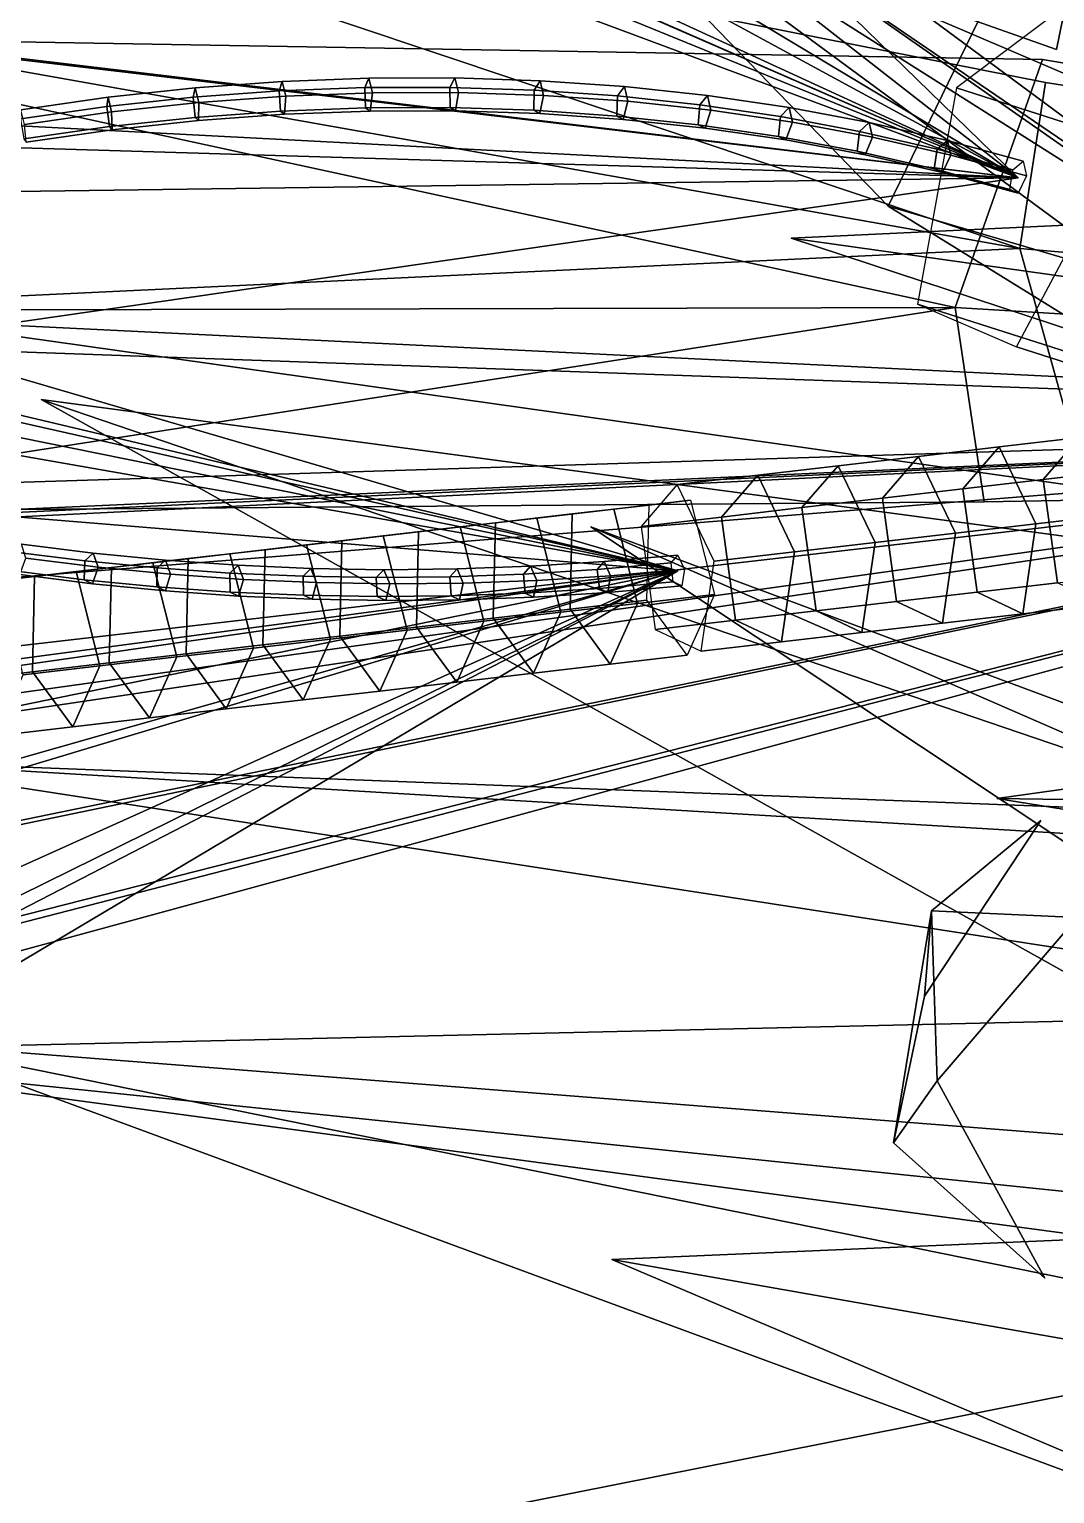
# Model space of a CAD drawing. Header units: metres. Extents: x -366 to 149, y -229 to 234.
# Drawn here: x -173.77 to -156.69, y -16.78 to 7.61 of the extents above; entities that cross this region are included whole.
import ezdxf

# ---------------------------------------------------------------- set-up
doc = ezdxf.new("R2010")
doc.units = ezdxf.units.M

msp = doc.modelspace()

# ---------------------------------------------------------------- linework, layer by layer
at = {"layer": 'coral-li_Intrnd', "color": 3}
for points in [[(-153.5142, 7.2983, 560.2429), (-156.2722, 8.1814, 561.8064), (-158.3275, 6.6321, 559.054), (-155.6429, 5.7733, 557.533)], [(-155.6429, 5.7733, 557.533), (-158.3275, 6.6321, 559.054), (-158.9745, 3.02871, 559.947), (-156.3349, 2.1849, 558.4521)], [(-154.6403, 1.4586, 561.7387), (-157.325, 2.3173, 563.2597), (-155.6433, 5.4745, 564.4449), (-152.8853, 4.5914, 562.8815)], [(-156.3349, 2.1849, 558.4521), (-158.9745, 3.02871, 559.947), (-157.325, 2.3173, 563.2597), (-154.6403, 1.4586, 561.7387)], [(-156.2779, 0.8081, 295.5919), (-157.6176, 0.6522, 296.2159), (-158.2206, -0.04671, 294.7467), (-156.8809, 0.1091, 294.1227)], [(-155.6638, -0.4705, 296.5909), (-157.0035, -0.6264, 297.215), (-157.6176, 0.6522, 296.2159), (-156.2779, 0.8081, 295.5919)], [(-154.9382, 0.964, 294.9678), (-156.2779, 0.8081, 295.5919), (-156.8809, 0.1091, 294.1227), (-155.5412, 0.2651, 293.4987)], [(-158.9574, 0.4963, 296.8399), (-160.2971, 0.3404, 297.4639), (-160.9, -0.3585, 295.9948), (-159.5603, -0.2026, 295.3708)], [(-158.3432, -0.7823, 297.839), (-159.6829, -0.9383, 298.463), (-160.2971, 0.3404, 297.4639), (-158.9574, 0.4963, 296.8399)], [(-157.6176, 0.6522, 296.2159), (-158.9574, 0.4963, 296.8399), (-159.5603, -0.2026, 295.3708), (-158.2206, -0.04671, 294.7467)], [(-157.0035, -0.6264, 297.215), (-158.3432, -0.7823, 297.839), (-158.9574, 0.4963, 296.8399), (-157.6176, 0.6522, 296.2159)], [(-160.2971, 0.3404, 297.4639), (-161.6368, 0.1845, 298.088), (-162.2397, -0.5144, 296.6188), (-160.9, -0.3585, 295.9948)], [(-159.6829, -0.9383, 298.463), (-161.0226, -1.09422, 299.087), (-161.6368, 0.1845, 298.088), (-160.2971, 0.3404, 297.4639)], [(-155.5412, 0.2651, 293.4987), (-156.8809, 0.1091, 294.1227), (-156.645, -1.608, 294.2001), (-155.3053, -1.4521, 293.576)], [(-161.6368, 0.1845, 298.088), (-162.9765, 0.02859, 298.712), (-163.5795, -0.6703, 297.2428), (-162.2397, -0.5144, 296.6188)], [(-161.0226, -1.09422, 299.087), (-162.3623, -1.2501, 299.7111), (-162.9765, 0.02859, 298.712), (-161.6368, 0.1845, 298.088)], [(-156.8809, 0.1091, 294.1227), (-158.2206, -0.04671, 294.7467), (-157.9847, -1.7639, 294.8241), (-156.645, -1.608, 294.2001)], [(-162.7554, -0.2339, 299.121), (-164.0342, -0.3827, 299.7166), (-164.725, -0.4632, 298.2135), (-163.4462, -0.3144, 297.6179)], [(-162.3576, -1.8039, 299.5827), (-163.6364, -1.9528, 300.1783), (-164.0342, -0.3827, 299.7166), (-162.7554, -0.2339, 299.121)], [(-159.5603, -0.2026, 295.3708), (-160.9, -0.3585, 295.9948), (-160.6641, -2.07577, 296.0721), (-159.3244, -1.9198, 295.4481)], [(-158.2206, -0.04671, 294.7467), (-159.5603, -0.2026, 295.3708), (-159.3244, -1.9198, 295.4481), (-157.9847, -1.7639, 294.8241)], [(-164.725, -0.4632, 298.2135), (-166.0038, -0.6121, 298.8091), (-166.0386, -2.1994, 298.3378), (-164.7598, -2.0506, 297.7421)], [(-164.0342, -0.3827, 299.7166), (-165.313, -0.5315, 300.3123), (-166.0038, -0.6121, 298.8091), (-164.725, -0.4632, 298.2135)], [(-163.6364, -1.9528, 300.1783), (-164.9152, -2.1016, 300.774), (-165.313, -0.5315, 300.3123), (-164.0342, -0.3827, 299.7166)], [(-163.4462, -0.3144, 297.6179), (-164.725, -0.4632, 298.2135), (-164.7598, -2.0506, 297.7421), (-163.481, -1.9017, 297.1465)], [(-160.9, -0.3585, 295.9948), (-162.2397, -0.5144, 296.6188), (-162.0038, -2.2316, 296.6962), (-160.6641, -2.07577, 296.0721)], [(-155.8814, -1.9717, 295.7486), (-157.2211, -2.1276, 296.3726), (-157.0035, -0.6264, 297.215), (-155.6638, -0.4705, 296.5909)], [(-166.5918, -0.6804, 300.9079), (-167.8706, -0.8292, 301.5035), (-168.5613, -0.9097, 300.0004), (-167.2825, -0.7609, 299.4048)], [(-166.194, -2.2504, 301.3696), (-167.4728, -2.3992, 301.9653), (-167.8706, -0.8292, 301.5035), (-166.5918, -0.6804, 300.9079)], [(-166.0038, -0.6121, 298.8091), (-167.2825, -0.7609, 299.4048), (-167.3174, -2.3482, 298.9334), (-166.0386, -2.1994, 298.3378)], [(-165.313, -0.5315, 300.3123), (-166.5918, -0.6804, 300.9079), (-167.2825, -0.7609, 299.4048), (-166.0038, -0.6121, 298.8091)], [(-164.9152, -2.1016, 300.774), (-166.194, -2.2504, 301.3696), (-166.5918, -0.6804, 300.9079), (-165.313, -0.5315, 300.3123)], [(-162.2397, -0.5144, 296.6188), (-163.5795, -0.6703, 297.2428), (-163.3436, -2.3876, 297.3202), (-162.0038, -2.2316, 296.6962)], [(-157.2211, -2.1276, 296.3726), (-158.5608, -2.2835, 296.9966), (-158.3432, -0.7823, 297.839), (-157.0035, -0.6264, 297.215)], [(-168.5613, -0.9097, 300.0004), (-169.8401, -1.05857, 300.5961), (-169.875, -2.6458, 300.1247), (-168.5962, -2.497, 299.5291)], [(-167.8706, -0.8292, 301.5035), (-169.1494, -0.978, 302.0992), (-169.8401, -1.05857, 300.5961), (-168.5613, -0.9097, 300.0004)], [(-167.4728, -2.3992, 301.9653), (-168.7516, -2.5481, 302.5609), (-169.1494, -0.978, 302.0992), (-167.8706, -0.8292, 301.5035)], [(-167.2825, -0.7609, 299.4048), (-168.5613, -0.9097, 300.0004), (-168.5962, -2.497, 299.5291), (-167.3174, -2.3482, 298.9334)], [(-159.9005, -2.4395, 297.6206), (-161.2402, -2.5954, 298.2447), (-161.0226, -1.09422, 299.087), (-159.6829, -0.9383, 298.463)], [(-158.5608, -2.2835, 296.9966), (-159.9005, -2.4395, 297.6206), (-159.6829, -0.9383, 298.463), (-158.3432, -0.7823, 297.839)], [(-171.1189, -1.2074, 301.1917), (-172.3977, -1.3562, 301.7874), (-172.4326, -2.9435, 301.316), (-171.1538, -2.7947, 300.7203)], [(-170.4282, -1.1268, 302.6948), (-171.707, -1.2757, 303.2905), (-172.3977, -1.3562, 301.7874), (-171.1189, -1.2074, 301.1917)], [(-170.0304, -2.6969, 303.1566), (-171.3092, -2.8457, 303.7522), (-171.707, -1.2757, 303.2905), (-170.4282, -1.1268, 302.6948)], [(-169.8401, -1.05857, 300.5961), (-171.1189, -1.2074, 301.1917), (-171.1538, -2.7947, 300.7203), (-169.875, -2.6458, 300.1247)], [(-169.1494, -0.978, 302.0992), (-170.4282, -1.1268, 302.6948), (-171.1189, -1.2074, 301.1917), (-169.8401, -1.05857, 300.5961)], [(-168.7516, -2.5481, 302.5609), (-170.0304, -2.6969, 303.1566), (-170.4282, -1.1268, 302.6948), (-169.1494, -0.978, 302.0992)], [(-161.2402, -2.5954, 298.2447), (-162.58, -2.7513, 298.8687), (-162.3623, -1.2501, 299.7111), (-161.0226, -1.09422, 299.087)], [(-172.9857, -1.4245, 303.8861), (-174.2645, -1.5733, 304.4818), (-174.9553, -1.6538, 302.9786), (-173.6765, -1.505, 302.383)], [(-172.588, -2.9945, 304.3478), (-173.8667, -3.1434, 304.9435), (-174.2645, -1.5733, 304.4818), (-172.9857, -1.4245, 303.8861)], [(-172.3977, -1.3562, 301.7874), (-173.6765, -1.505, 302.383), (-173.7113, -3.09236, 301.9116), (-172.4326, -2.9435, 301.316)], [(-171.707, -1.2757, 303.2905), (-172.9857, -1.4245, 303.8861), (-173.6765, -1.505, 302.383), (-172.3977, -1.3562, 301.7874)], [(-171.3092, -2.8457, 303.7522), (-172.588, -2.9945, 304.3478), (-172.9857, -1.4245, 303.8861), (-171.707, -1.2757, 303.2905)], [(-173.6765, -1.505, 302.383), (-174.9553, -1.6538, 302.9786), (-174.9901, -3.2411, 302.5073), (-173.7113, -3.09236, 301.9116)], [(-156.645, -1.608, 294.2001), (-157.9847, -1.7639, 294.8241), (-157.2211, -2.1276, 296.3726), (-155.8814, -1.9717, 295.7486)], [(-163.481, -1.9017, 297.1465), (-164.7598, -2.0506, 297.7421), (-164.0909, -2.9659, 298.9495), (-162.8121, -2.817, 298.3539)], [(-162.8121, -2.817, 298.3539), (-164.0909, -2.9659, 298.9495), (-163.6364, -1.9528, 300.1783), (-162.3576, -1.8039, 299.5827)], [(-159.3244, -1.9198, 295.4481), (-160.6641, -2.07577, 296.0721), (-159.9005, -2.4395, 297.6206), (-158.5608, -2.2835, 296.9966)], [(-157.9847, -1.7639, 294.8241), (-159.3244, -1.9198, 295.4481), (-158.5608, -2.2835, 296.9966), (-157.2211, -2.1276, 296.3726)], [(-165.3697, -3.1147, 299.5451), (-166.6485, -3.2635, 300.1408), (-166.194, -2.2504, 301.3696), (-164.9152, -2.1016, 300.774)], [(-164.7598, -2.0506, 297.7421), (-166.0386, -2.1994, 298.3378), (-165.3697, -3.1147, 299.5451), (-164.0909, -2.9659, 298.9495)], [(-164.0909, -2.9659, 298.9495), (-165.3697, -3.1147, 299.5451), (-164.9152, -2.1016, 300.774), (-163.6364, -1.9528, 300.1783)], [(-160.6641, -2.07577, 296.0721), (-162.0038, -2.2316, 296.6962), (-161.2402, -2.5954, 298.2447), (-159.9005, -2.4395, 297.6206)], [(-167.9273, -3.4123, 300.7364), (-169.2061, -3.5611, 301.3321), (-168.7516, -2.5481, 302.5609), (-167.4728, -2.3992, 301.9653)], [(-167.3174, -2.3482, 298.9334), (-168.5962, -2.497, 299.5291), (-167.9273, -3.4123, 300.7364), (-166.6485, -3.2635, 300.1408)], [(-166.6485, -3.2635, 300.1408), (-167.9273, -3.4123, 300.7364), (-167.4728, -2.3992, 301.9653), (-166.194, -2.2504, 301.3696)], [(-166.0386, -2.1994, 298.3378), (-167.3174, -2.3482, 298.9334), (-166.6485, -3.2635, 300.1408), (-165.3697, -3.1147, 299.5451)], [(-162.0038, -2.2316, 296.6962), (-163.3436, -2.3876, 297.3202), (-162.58, -2.7513, 298.8687), (-161.2402, -2.5954, 298.2447)], [(-169.875, -2.6458, 300.1247), (-171.1538, -2.7947, 300.7203), (-170.4849, -3.71, 301.9277), (-169.2061, -3.5611, 301.3321)], [(-169.2061, -3.5611, 301.3321), (-170.4849, -3.71, 301.9277), (-170.0304, -2.6969, 303.1566), (-168.7516, -2.5481, 302.5609)], [(-168.5962, -2.497, 299.5291), (-169.875, -2.6458, 300.1247), (-169.2061, -3.5611, 301.3321), (-167.9273, -3.4123, 300.7364)], [(-171.7637, -3.8588, 302.5233), (-173.0424, -4.00767, 303.119), (-172.588, -2.9945, 304.3478), (-171.3092, -2.8457, 303.7522)], [(-171.1538, -2.7947, 300.7203), (-172.4326, -2.9435, 301.316), (-171.7637, -3.8588, 302.5233), (-170.4849, -3.71, 301.9277)], [(-170.4849, -3.71, 301.9277), (-171.7637, -3.8588, 302.5233), (-171.3092, -2.8457, 303.7522), (-170.0304, -2.6969, 303.1566)], [(-173.7113, -3.09236, 301.9116), (-174.9901, -3.2411, 302.5073), (-174.3212, -4.1564, 303.7146), (-173.0424, -4.00767, 303.119)], [(-173.0424, -4.00767, 303.119), (-174.3212, -4.1564, 303.7146), (-173.8667, -3.1434, 304.9435), (-172.588, -2.9945, 304.3478)], [(-172.4326, -2.9435, 301.316), (-173.7113, -3.09236, 301.9116), (-173.0424, -4.00767, 303.119), (-171.7637, -3.8588, 302.5233)]]:
    msp.add_3dface(points, dxfattribs=at)
at = {"layer": 'coral-li_Leaf', "color": 3}
for points in [[(-158.8564, -8.4946, 309.2224), (-156.9233, -5.5684, 308.9976), (-158.7446, -7.07078, 305.9904)], [(-158.8564, -8.4946, 309.2224), (-158.7446, -7.07078, 305.9904), (-156.9233, -5.5684, 308.9976)], [(-158.7446, -7.07078, 305.9904), (-159.3766, -10.9398, 307.8562), (-158.8564, -8.4946, 309.2224)], [(-158.7446, -7.07078, 305.9904), (-158.8564, -8.4946, 309.2224), (-159.3766, -10.9398, 307.8562)], [(-158.6496, -9.9025, 304.8396), (-159.3766, -10.9398, 307.8562), (-158.7446, -7.07078, 305.9904)], [(-158.6496, -9.9025, 304.8396), (-158.7446, -7.07078, 305.9904), (-159.3766, -10.9398, 307.8562)], [(-158.6496, -9.9025, 304.8396), (-158.7446, -7.07078, 305.9904), (-156.3147, -7.1852, 302.2783)], [(-158.6496, -9.9025, 304.8396), (-156.3147, -7.1852, 302.2783), (-158.7446, -7.07078, 305.9904)], [(-156.854, -13.1886, 305.4714), (-159.3766, -10.9398, 307.8562), (-158.6496, -9.9025, 304.8396)], [(-156.854, -13.1886, 305.4714), (-158.6496, -9.9025, 304.8396), (-159.3766, -10.9398, 307.8562)]]:
    msp.add_3dface(points, dxfattribs=at)
at = {"layer": 'coral-li_Mrstm', "color": 3}
for points in [[(-186.6003, 27.9984, 581.0763), (-182.7716, 29.9405, 582.4479), (-157.3015, 5.1356, 561.7098)], [(-186.6003, 27.9984, 581.0763), (-157.3015, 5.1356, 561.7098), (-182.7716, 29.9405, 582.4479)], [(-157.3015, 5.1356, 561.7098), (-188.7442, 24.0057, 580.2664), (-186.6003, 27.9984, 581.0763)], [(-157.3015, 5.1356, 561.7098), (-186.6003, 27.9984, 581.0763), (-188.7442, 24.0057, 580.2664)], [(-194.9537, 21.5818, 569.9573), (-193.1613, 24.598, 567.1287), (-157.3015, 5.1356, 561.7098)], [(-194.9537, 21.5818, 569.9573), (-157.3015, 5.1356, 561.7098), (-193.1613, 24.598, 567.1287)], [(-159.465, 4.6651, 578.7024), (-176.8461, 22.6328, 601.9564), (-157.2641, 9.1848, 579.6655)], [(-159.465, 4.6651, 578.7024), (-157.2641, 9.1848, 579.6655), (-176.8461, 22.6328, 601.9564)], [(-157.3015, 5.1356, 561.7098), (-194.1725, 18.8638, 573.59), (-194.9537, 21.5818, 569.9573)], [(-157.3015, 5.1356, 561.7098), (-194.9537, 21.5818, 569.9573), (-194.1725, 18.8638, 573.59)], [(-157.3015, 5.1356, 561.7098), (-186.5213, 17.8699, 587.6542), (-184.058, 17.4482, 591.5204)], [(-157.3015, 5.1356, 561.7098), (-184.058, 17.4482, 591.5204), (-186.5213, 17.8699, 587.6542)], [(-147.656, 9.1286, 553.2355), (-162.9609, 17.6484, 566.947), (-149.2551, 4.9627, 553.8674)], [(-147.656, 9.1286, 553.2355), (-149.2551, 4.9627, 553.8674), (-162.9609, 17.6484, 566.947)], [(-184.058, 17.4482, 591.5204), (-181.1588, 14.8643, 593.8074), (-157.3015, 5.1356, 561.7098)], [(-184.058, 17.4482, 591.5204), (-157.3015, 5.1356, 561.7098), (-181.1588, 14.8643, 593.8074)], [(-151.1544, 8.8954, 288.2223), (-180.9373, 17.3043, 298.3938), (-150.553, 4.3204, 290.4373)], [(-151.1544, 8.8954, 288.2223), (-150.553, 4.3204, 290.4373), (-180.9373, 17.3043, 298.3938)], [(-156.6635, 7.271, 287.4883), (-177.8318, 14.7448, 291.5845), (-156.1493, 9.7824, 291.3123)], [(-156.6635, 7.271, 287.4883), (-156.1493, 9.7824, 291.3123), (-177.8318, 14.7448, 291.5845)], [(-134.4362, 6.5108, 545.4576), (-158.6421, 14.4559, 568.1874), (-137.9855, 2.8422, 545.8352)], [(-134.4362, 6.5108, 545.4576), (-137.9855, 2.8422, 545.8352), (-158.6421, 14.4559, 568.1874)], [(-137.9855, 2.8422, 545.8352), (-158.6421, 14.4559, 568.1874), (-140.9834, -0.3833, 543.2263)], [(-137.9855, 2.8422, 545.8352), (-140.9834, -0.3833, 543.2263), (-158.6421, 14.4559, 568.1874)], [(-166.8741, 11.9466, 566.5328), (-164.4927, 12.03415, 571.0627), (-149.6118, 1.01886, 557.7338)], [(-166.8741, 11.9466, 566.5328), (-149.6118, 1.01886, 557.7338), (-164.4927, 12.03415, 571.0627)], [(-149.6118, 1.01886, 557.7338), (-164.4927, 12.03415, 571.0627), (-161.7615, 9.3055, 574.4234)], [(-149.6118, 1.01886, 557.7338), (-161.7615, 9.3055, 574.4234), (-164.4927, 12.03415, 571.0627)], [(-151.7092, 0.7846, 553.6423), (-166.8741, 11.9466, 566.5328), (-149.6118, 1.01886, 557.7338)], [(-151.7092, 0.7846, 553.6423), (-149.6118, 1.01886, 557.7338), (-166.8741, 11.9466, 566.5328)], [(-143.1604, -0.1525, 564.3574), (-157.2641, 9.1848, 579.6655), (-152.8397, 11.5893, 580.5829)], [(-143.1604, -0.1525, 564.3574), (-152.8397, 11.5893, 580.5829), (-157.2641, 9.1848, 579.6655)], [(-178.1068, 10.9353, 294.0634), (-178.5015, 7.73, 298.0345), (-157.2732, 3.9605, 290.5787)], [(-178.1068, 10.9353, 294.0634), (-157.2732, 3.9605, 290.5787), (-178.5015, 7.73, 298.0345)], [(-156.8464, 6.7248, 286.922), (-178.1068, 10.9353, 294.0634), (-157.2732, 3.9605, 290.5787)], [(-156.8464, 6.7248, 286.922), (-157.2732, 3.9605, 290.5787), (-178.1068, 10.9353, 294.0634)], [(-162.9683, -1.4122, 298.3695), (-201.1066, 9.7656, 308.8384), (-203.0449, 5.6124, 308.4047)], [(-162.9683, -1.4122, 298.3695), (-203.0449, 5.6124, 308.4047), (-201.1066, 9.7656, 308.8384)], [(-157.8948, 8.1777, 281.8831), (-156.7186, 9.7898, 277.8423), (-116.7255, 0.4578, 280.5885)], [(-157.8948, 8.1777, 281.8831), (-116.7255, 0.4578, 280.5885), (-156.7186, 9.7898, 277.8423)], [(-157.3015, 5.1356, 561.7098), (-195.1738, 9.674, 577.0121), (-197.3732, 7.2202, 573.7971)], [(-157.3015, 5.1356, 561.7098), (-197.3732, 7.2202, 573.7971), (-195.1738, 9.674, 577.0121)], [(-149.6118, 1.01886, 557.7338), (-161.7615, 9.3055, 574.4234), (-146.8844, -1.09913, 560.6298)], [(-149.6118, 1.01886, 557.7338), (-146.8844, -1.09913, 560.6298), (-161.7615, 9.3055, 574.4234)], [(-157.3015, 5.1356, 561.7098), (-190.4723, 9.06328, 585.6544), (-190.6778, 4.6802, 587.0475)], [(-157.3015, 5.1356, 561.7098), (-190.6778, 4.6802, 587.0475), (-190.4723, 9.06328, 585.6544)], [(-159.465, 4.6651, 578.7024), (-157.2641, 9.1848, 579.6655), (-143.1604, -0.1525, 564.3574)], [(-159.465, 4.6651, 578.7024), (-143.1604, -0.1525, 564.3574), (-157.2641, 9.1848, 579.6655)], [(-116.7255, 0.4578, 280.5885), (-156.737, 7.8872, 286.3294), (-157.8948, 8.1777, 281.8831)], [(-116.7255, 0.4578, 280.5885), (-157.8948, 8.1777, 281.8831), (-156.737, 7.8872, 286.3294)], [(-157.2732, 3.9605, 290.5787), (-178.5015, 7.73, 298.0345), (-177.5291, 2.9965, 299.7218)], [(-157.2732, 3.9605, 290.5787), (-177.5291, 2.9965, 299.7218), (-178.5015, 7.73, 298.0345)], [(-179.1387, 7.4875, 291.274), (-180.658, 2.9182, 289.5385), (-158.3457, 2.9745, 284.7845)], [(-179.1387, 7.4875, 291.274), (-158.3457, 2.9745, 284.7845), (-180.658, 2.9182, 289.5385)], [(-156.8915, 7.1034, 286.2099), (-179.1387, 7.4875, 291.274), (-158.3457, 2.9745, 284.7845)], [(-156.8915, 7.1034, 286.2099), (-158.3457, 2.9745, 284.7845), (-179.1387, 7.4875, 291.274)], [(-197.3732, 7.2202, 573.7971), (-197.7197, 6.3486, 569.389), (-157.3015, 5.1356, 561.7098)], [(-197.3732, 7.2202, 573.7971), (-157.3015, 5.1356, 561.7098), (-197.7197, 6.3486, 569.389)], [(-116.7255, 0.4578, 280.5885), (-156.8915, 7.1034, 286.2099), (-158.3457, 2.9745, 284.7845)], [(-116.7255, 0.4578, 280.5885), (-158.3457, 2.9745, 284.7845), (-156.8915, 7.1034, 286.2099)], [(-116.7255, 0.4578, 280.5885), (-156.8464, 6.7248, 286.922), (-157.2732, 3.9605, 290.5787)], [(-116.7255, 0.4578, 280.5885), (-157.2732, 3.9605, 290.5787), (-156.8464, 6.7248, 286.922)], [(-196.2431, 5.3286, 322.9365), (-197.7912, 6.4486, 318.8548), (-162.9683, -1.4122, 298.3695)], [(-196.2431, 5.3286, 322.9365), (-162.9683, -1.4122, 298.3695), (-197.7912, 6.4486, 318.8548)], [(-203.0449, 5.6124, 308.4047), (-203.3009, 1.884, 305.8858), (-162.9683, -1.4122, 298.3695)], [(-203.0449, 5.6124, 308.4047), (-162.9683, -1.4122, 298.3695), (-203.3009, 1.884, 305.8858)], [(-162.9683, -1.4122, 298.3695), (-192.698, 5.6314, 325.8578), (-196.2431, 5.3286, 322.9365)], [(-162.9683, -1.4122, 298.3695), (-196.2431, 5.3286, 322.9365), (-192.698, 5.6314, 325.8578)], [(-136.4539, 0.6661, 316.339), (-161.0782, 4.1275, 337.383), (-134.4791, 5.3877, 316.2645)], [(-136.4539, 0.6661, 316.339), (-134.4791, 5.3877, 316.2645), (-161.0782, 4.1275, 337.383)], [(-190.6778, 4.6802, 587.0475), (-190.3443, 0.3673, 585.7828), (-157.3015, 5.1356, 561.7098)], [(-190.6778, 4.6802, 587.0475), (-157.3015, 5.1356, 561.7098), (-190.3443, 0.3673, 585.7828)], [(-144.9932, -4.2875, 563.4988), (-159.465, 4.6651, 578.7024), (-143.1604, -0.1525, 564.3574)], [(-144.9932, -4.2875, 563.4988), (-143.1604, -0.1525, 564.3574), (-159.465, 4.6651, 578.7024)], [(-157.2732, 3.9605, 290.5787), (-177.5291, 2.9965, 299.7218), (-156.161, -0.02493, 292.3647)], [(-157.2732, 3.9605, 290.5787), (-156.161, -0.02493, 292.3647), (-177.5291, 2.9965, 299.7218)], [(-135.3757, -4.3324, 316.5623), (-161.0782, 4.1275, 337.383), (-136.4539, 0.6661, 316.339)], [(-135.3757, -4.3324, 316.5623), (-136.4539, 0.6661, 316.339), (-161.0782, 4.1275, 337.383)], [(-157.2732, 3.9605, 290.5787), (-156.161, -0.02493, 292.3647), (-116.7255, 0.4578, 280.5885)], [(-157.2732, 3.9605, 290.5787), (-116.7255, 0.4578, 280.5885), (-156.161, -0.02493, 292.3647)], [(-158.3457, 2.9745, 284.7845), (-180.658, 2.9182, 289.5385), (-180.3082, -0.4397, 285.6914)], [(-158.3457, 2.9745, 284.7845), (-180.3082, -0.4397, 285.6914), (-180.658, 2.9182, 289.5385)], [(-158.3457, 2.9745, 284.7845), (-180.3082, -0.4397, 285.6914), (-157.8638, -0.2595, 281.683)], [(-158.3457, 2.9745, 284.7845), (-157.8638, -0.2595, 281.683), (-180.3082, -0.4397, 285.6914)], [(-158.3457, 2.9745, 284.7845), (-157.8638, -0.2595, 281.683), (-116.7255, 0.4578, 280.5885)], [(-158.3457, 2.9745, 284.7845), (-116.7255, 0.4578, 280.5885), (-157.8638, -0.2595, 281.683)], [(-178.6232, -0.6537, 307.8143), (-179.0921, 2.9267, 305.1179), (-141.533, 1.08239, 288.3851)], [(-178.6232, -0.6537, 307.8143), (-141.533, 1.08239, 288.3851), (-179.0921, 2.9267, 305.1179)], [(-141.533, 1.08239, 288.3851), (-178.1687, 2.3839, 306.9647), (-180.2813, -0.675, 304.2492)], [(-141.533, 1.08239, 288.3851), (-180.2813, -0.675, 304.2492), (-178.1687, 2.3839, 306.9647)], [(-150.6366, -11.3858, 566.989), (-173.5696, 1.4455, 588.7862), (-150.9005, -6.2821, 566.705)], [(-150.6366, -11.3858, 566.989), (-150.9005, -6.2821, 566.705), (-173.5696, 1.4455, 588.7862)], [(-150.9005, -6.2821, 566.705), (-173.5696, 1.4455, 588.7862), (-148.193, -1.9468, 566.4342)], [(-150.9005, -6.2821, 566.705), (-148.193, -1.9468, 566.4342), (-173.5696, 1.4455, 588.7862)], [(-180.2813, -0.675, 304.2492), (-180.8912, -2.06942, 300.0072), (-141.533, 1.08239, 288.3851)], [(-180.2813, -0.675, 304.2492), (-141.533, 1.08239, 288.3851), (-180.8912, -2.06942, 300.0072)], [(-141.533, 1.08239, 288.3851), (-180.5709, -0.1425, 301.1764), (-180.4147, -4.3469, 303.0453)], [(-141.533, 1.08239, 288.3851), (-180.4147, -4.3469, 303.0453), (-180.5709, -0.1425, 301.1764)], [(-180.4147, -4.3469, 303.0453), (-178.9562, -8.5805, 302.5347), (-141.533, 1.08239, 288.3851)], [(-180.4147, -4.3469, 303.0453), (-141.533, 1.08239, 288.3851), (-178.9562, -8.5805, 302.5347)], [(-141.533, 1.08239, 288.3851), (-179.7404, -6.8475, 301.284), (-178.8726, -6.5824, 305.7975)], [(-141.533, 1.08239, 288.3851), (-178.8726, -6.5824, 305.7975), (-179.7404, -6.8475, 301.284)], [(-178.8726, -6.5824, 305.7975), (-176.0049, -7.6878, 309.0938), (-141.533, 1.08239, 288.3851)], [(-178.8726, -6.5824, 305.7975), (-141.533, 1.08239, 288.3851), (-176.0049, -7.6878, 309.0938)], [(-141.533, 1.08239, 288.3851), (-175.8139, -2.8764, 310.706), (-178.6232, -0.6537, 307.8143)], [(-141.533, 1.08239, 288.3851), (-178.6232, -0.6537, 307.8143), (-175.8139, -2.8764, 310.706)], [(-141.533, 1.08239, 288.3851), (-176.8173, -8.5275, 307.1399), (-177.7717, -4.313, 308.728)], [(-141.533, 1.08239, 288.3851), (-177.7717, -4.313, 308.728), (-176.8173, -8.5275, 307.1399)], [(-177.7717, -4.313, 308.728), (-176.0885, -0.6166, 310.6811), (-141.533, 1.08239, 288.3851)], [(-177.7717, -4.313, 308.728), (-141.533, 1.08239, 288.3851), (-176.0885, -0.6166, 310.6811)], [(-149.2591, -10.7641, 568.0544), (-164.4137, -0.6759, 596.9379), (-145.9177, -8.7461, 571.3652)], [(-149.2591, -10.7641, 568.0544), (-145.9177, -8.7461, 571.3652), (-164.4137, -0.6759, 596.9379)], [(-145.9177, -8.7461, 571.3652), (-164.4137, -0.6759, 596.9379), (-141.3158, -9.2854, 573.5401)], [(-145.9177, -8.7461, 571.3652), (-141.3158, -9.2854, 573.5401), (-164.4137, -0.6759, 596.9379)], [(-125.4036, -0.6956, 272.5874), (-157.6553, -5.2041, 282.8437), (-126.5823, -5.6527, 273.0735)], [(-125.4036, -0.6956, 272.5874), (-126.5823, -5.6527, 273.0735), (-157.6553, -5.2041, 282.8437)], [(-162.9683, -1.4122, 298.3695), (-203.6409, -7.2611, 299.1434), (-203.7714, -9.7687, 303.002)], [(-162.9683, -1.4122, 298.3695), (-203.7714, -9.7687, 303.002), (-203.6409, -7.2611, 299.1434)], [(-203.7714, -9.7687, 303.002), (-201.8158, -13.09441, 305.3316), (-162.9683, -1.4122, 298.3695)], [(-203.7714, -9.7687, 303.002), (-162.9683, -1.4122, 298.3695), (-201.8158, -13.09441, 305.3316)], [(-162.9683, -1.4122, 298.3695), (-196.7376, -21.5087, 310.4043), (-197.4011, -19.1885, 314.3248)], [(-162.9683, -1.4122, 298.3695), (-197.4011, -19.1885, 314.3248), (-196.7376, -21.5087, 310.4043)], [(-197.4011, -19.1885, 314.3248), (-195.4241, -17.4265, 317.9715), (-162.9683, -1.4122, 298.3695)], [(-197.4011, -19.1885, 314.3248), (-162.9683, -1.4122, 298.3695), (-195.4241, -17.4265, 317.9715)], [(-192.775, -9.9113, 326.5743), (-192.951, -5.4174, 326.2813), (-162.9683, -1.4122, 298.3695)], [(-192.775, -9.9113, 326.5743), (-162.9683, -1.4122, 298.3695), (-192.951, -5.4174, 326.2813)], [(-162.9683, -1.4122, 298.3695), (-190.0132, -13.5864, 326.82), (-192.775, -9.9113, 326.5743)], [(-162.9683, -1.4122, 298.3695), (-192.775, -9.9113, 326.5743), (-190.0132, -13.5864, 326.82)], [(-148.7776, -8.908, 296.8286), (-176.8849, -4.5641, 315.7178), (-147.8102, -6.3074, 301.1298)], [(-148.7776, -8.908, 296.8286), (-147.8102, -6.3074, 301.1298), (-176.8849, -4.5641, 315.7178)], [(-147.8102, -6.3074, 301.1298), (-176.8849, -4.5641, 315.7178), (-144.6224, -5.8002, 305.1021)], [(-147.8102, -6.3074, 301.1298), (-144.6224, -5.8002, 305.1021), (-176.8849, -4.5641, 315.7178)], [(-126.5823, -5.6527, 273.0735), (-157.6553, -5.2041, 282.8437), (-126.2383, -10.2811, 270.9152)], [(-126.5823, -5.6527, 273.0735), (-126.2383, -10.2811, 270.9152), (-157.6553, -5.2041, 282.8437)], [(-154.8024, -11.9259, 564.3513), (-178.9634, -9.4286, 586.0584), (-156.4854, -8.9121, 560.5719)], [(-154.8024, -11.9259, 564.3513), (-156.4854, -8.9121, 560.5719), (-178.9634, -9.4286, 586.0584)], [(-150.7535, -13.2188, 567.2031), (-178.9634, -9.4286, 586.0584), (-154.8024, -11.9259, 564.3513)], [(-150.7535, -13.2188, 567.2031), (-154.8024, -11.9259, 564.3513), (-178.9634, -9.4286, 586.0584)], [(-150.4076, -11.2826, 534.9157), (-175.7908, -9.2901, 557.6624), (-149.7659, -14.563, 538.792)], [(-150.4076, -11.2826, 534.9157), (-149.7659, -14.563, 538.792), (-175.7908, -9.2901, 557.6624)], [(-149.7659, -14.563, 538.792), (-175.7908, -9.2901, 557.6624), (-148.5097, -19.3574, 540.0703)], [(-149.7659, -14.563, 538.792), (-148.5097, -19.3574, 540.0703), (-175.7908, -9.2901, 557.6624)], [(-148.5118, -12.2069, 568.937), (-164.0634, -12.881, 599.3242), (-146.6937, -15.9356, 571.9352)], [(-148.5118, -12.2069, 568.937), (-146.6937, -15.9356, 571.9352), (-164.0634, -12.881, 599.3242)], [(-146.6937, -15.9356, 571.9352), (-164.0634, -12.881, 599.3242), (-145.2937, -20.8548, 572.1358)], [(-146.6937, -15.9356, 571.9352), (-145.2937, -20.8548, 572.1358), (-164.0634, -12.881, 599.3242)], [(-149.4205, -13.7339, 568.4252), (-172.9996, -18.4166, 592.6696), (-152.1633, -17.9821, 567.6326)], [(-149.4205, -13.7339, 568.4252), (-152.1633, -17.9821, 567.6326), (-172.9996, -18.4166, 592.6696)]]:
    msp.add_3dface(points, dxfattribs=at)
at = {"layer": 'coral-li_Petiole', "color": 3}
for points in [[(-171.0009, 6.6333, 566.2604), (-172.4526, 6.4764, 566.4454), (-172.4745, 6.3219, 566.1428), (-171.0385, 6.4774, 565.96)], [(-170.9441, 6.3887, 566.4988), (-172.3958, 6.2318, 566.6838), (-172.4526, 6.4764, 566.4454), (-171.0009, 6.6333, 566.2604)], [(-169.5521, 6.7395, 566.0239), (-171.0009, 6.6333, 566.2604), (-171.0385, 6.4774, 565.96), (-169.6053, 6.5827, 565.7264)], [(-169.4953, 6.4949, 566.2624), (-170.9441, 6.3887, 566.4988), (-171.0009, 6.6333, 566.2604), (-169.5521, 6.7395, 566.0239)], [(-168.1096, 6.7947, 565.7368), (-169.5521, 6.7395, 566.0239), (-169.6053, 6.5827, 565.7264), (-168.1784, 6.6376, 565.4426)], [(-168.1784, 6.6376, 565.4426), (-169.6053, 6.5827, 565.7264), (-169.5823, 6.2468, 565.7771), (-168.165, 6.3014, 565.4953)], [(-168.0528, 6.5501, 565.9752), (-169.4953, 6.4949, 566.2624), (-169.5521, 6.7395, 566.0239), (-168.1096, 6.7947, 565.7368)], [(-166.677, 6.7988, 565.3994), (-168.1096, 6.7947, 565.7368), (-168.1784, 6.6376, 565.4426), (-166.7612, 6.6419, 565.1092)], [(-166.7612, 6.6419, 565.1092), (-168.1784, 6.6376, 565.4426), (-168.165, 6.3014, 565.4953), (-166.7573, 6.3059, 565.1644)], [(-166.6202, 6.5542, 565.6379), (-168.0528, 6.5501, 565.9752), (-168.1096, 6.7947, 565.7368), (-166.677, 6.7988, 565.3994)], [(-165.2576, 6.7517, 565.0128), (-166.677, 6.7988, 565.3994), (-166.7612, 6.6419, 565.1092), (-165.3571, 6.5956, 564.727)], [(-165.3571, 6.5956, 564.727), (-166.7612, 6.6419, 565.1092), (-166.7573, 6.3059, 565.1644), (-165.3625, 6.2601, 564.7849)], [(-165.2008, 6.5071, 565.2512), (-166.6202, 6.5542, 565.6379), (-166.677, 6.7988, 565.3994), (-165.2576, 6.7517, 565.0128)], [(-163.9695, 6.4989, 564.297), (-165.3571, 6.5956, 564.727), (-165.3625, 6.2601, 564.7849), (-163.9842, 6.1642, 564.358)], [(-163.8549, 6.6537, 564.5779), (-165.2576, 6.7517, 565.0128), (-165.3571, 6.5956, 564.727), (-163.9695, 6.4989, 564.297)], [(-163.7981, 6.4091, 564.8163), (-165.2008, 6.5071, 565.2512), (-165.2576, 6.7517, 565.0128), (-163.8549, 6.6537, 564.5779)], [(-162.4724, 6.5049, 564.0956), (-163.8549, 6.6537, 564.5779), (-163.9695, 6.4989, 564.297), (-162.6018, 6.352, 563.8202)], [(-162.4155, 6.2603, 564.334), (-163.7981, 6.4091, 564.8163), (-163.8549, 6.6537, 564.5779), (-162.4724, 6.5049, 564.0956)], [(-172.4526, 6.4764, 566.4454), (-173.9037, 6.2692, 566.5787), (-173.9098, 6.1166, 566.2743), (-172.4745, 6.3219, 566.1428)], [(-172.3958, 6.2318, 566.6838), (-173.8469, 6.02461, 566.8171), (-173.9037, 6.2692, 566.5787), (-172.4526, 6.4764, 566.4454)], [(-171.0385, 6.4774, 565.96), (-172.4745, 6.3219, 566.1428), (-172.4322, 5.9874, 566.1903), (-171.0059, 6.142, 566.0089)], [(-170.9479, 6.08755, 566.34), (-172.3839, 5.932, 566.5228), (-172.3958, 6.2318, 566.6838), (-170.9441, 6.3887, 566.4988)], [(-169.6053, 6.5827, 565.7264), (-171.0385, 6.4774, 565.96), (-171.0059, 6.142, 566.0089), (-169.5823, 6.2468, 565.7771)], [(-169.5147, 6.1928, 566.1064), (-170.9479, 6.08755, 566.34), (-170.9441, 6.3887, 566.4988), (-169.4953, 6.4949, 566.2624)], [(-168.0878, 6.2477, 565.8226), (-169.5147, 6.1928, 566.1064), (-169.4953, 6.4949, 566.2624), (-168.0528, 6.5501, 565.9752)], [(-166.6706, 6.252, 565.4893), (-168.0878, 6.2477, 565.8226), (-168.0528, 6.5501, 565.9752), (-166.6202, 6.5542, 565.6379)], [(-165.2665, 6.2057, 565.1071), (-166.6706, 6.252, 565.4893), (-166.6202, 6.5542, 565.6379), (-165.2008, 6.5071, 565.2512)], [(-163.8789, 6.109, 564.6771), (-165.2665, 6.2057, 565.1071), (-165.2008, 6.5071, 565.2512), (-163.7981, 6.4091, 564.8163)], [(-162.6018, 6.352, 563.8202), (-163.9695, 6.4989, 564.297), (-163.9842, 6.1642, 564.358), (-162.6256, 6.01848, 563.8845)], [(-162.5112, 5.9621, 564.2003), (-163.8789, 6.109, 564.6771), (-163.7981, 6.4091, 564.8163), (-162.4155, 6.2603, 564.334)], [(-161.2571, 6.1552, 563.2978), (-162.6018, 6.352, 563.8202), (-162.6256, 6.01848, 563.8845), (-161.2899, 5.8231, 563.3658)], [(-161.1132, 6.3056, 563.5672), (-162.4724, 6.5049, 564.0956), (-162.6018, 6.352, 563.8202), (-161.2571, 6.1552, 563.2978)], [(-161.0563, 6.06108, 563.8056), (-162.4155, 6.2603, 564.334), (-162.4724, 6.5049, 564.0956), (-161.1132, 6.3056, 563.5672)], [(-172.4745, 6.3219, 566.1428), (-173.9098, 6.1166, 566.2743), (-173.8579, 5.7833, 566.3208), (-172.4322, 5.9874, 566.1903)], [(-172.3839, 5.932, 566.5228), (-173.8192, 5.7268, 566.6543), (-173.8469, 6.02461, 566.8171), (-172.3958, 6.2318, 566.6838)], [(-171.0059, 6.142, 566.0089), (-172.4322, 5.9874, 566.1903), (-172.3839, 5.932, 566.5228), (-170.9479, 6.08755, 566.34)], [(-169.5823, 6.2468, 565.7771), (-171.0059, 6.142, 566.0089), (-170.9479, 6.08755, 566.34), (-169.5147, 6.1928, 566.1064)], [(-168.165, 6.3014, 565.4953), (-169.5823, 6.2468, 565.7771), (-169.5147, 6.1928, 566.1064), (-168.0878, 6.2477, 565.8226)], [(-166.7573, 6.3059, 565.1644), (-168.165, 6.3014, 565.4953), (-168.0878, 6.2477, 565.8226), (-166.6706, 6.252, 565.4893)], [(-165.3625, 6.2601, 564.7849), (-166.7573, 6.3059, 565.1644), (-166.6706, 6.252, 565.4893), (-165.2665, 6.2057, 565.1071)], [(-163.9842, 6.1642, 564.358), (-165.3625, 6.2601, 564.7849), (-165.2665, 6.2057, 565.1071), (-163.8789, 6.109, 564.6771)], [(-162.6256, 6.01848, 563.8845), (-163.9842, 6.1642, 564.358), (-163.8789, 6.109, 564.6771), (-162.5112, 5.9621, 564.2003)], [(-161.1665, 5.7653, 563.6778), (-162.5112, 5.9621, 564.2003), (-162.4155, 6.2603, 564.334), (-161.0563, 6.06108, 563.8056)], [(-159.9389, 5.909, 562.731), (-161.2571, 6.1552, 563.2978), (-161.2899, 5.8231, 563.3658), (-159.9805, 5.5787, 562.8029)], [(-159.7807, 6.05651, 562.994), (-161.1132, 6.3056, 563.5672), (-161.2571, 6.1552, 563.2978), (-159.9389, 5.909, 562.731)], [(-159.7238, 5.8119, 563.2324), (-161.0563, 6.06108, 563.8056), (-161.1132, 6.3056, 563.5672), (-159.7807, 6.05651, 562.994)], [(-172.4322, 5.9874, 566.1903), (-173.8579, 5.7833, 566.3208), (-173.8192, 5.7268, 566.6543), (-172.3839, 5.932, 566.5228)], [(-161.2899, 5.8231, 563.3658), (-162.6256, 6.01848, 563.8845), (-162.5112, 5.9621, 564.2003), (-161.1665, 5.7653, 563.6778)], [(-159.8483, 5.5191, 563.111), (-161.1665, 5.7653, 563.6778), (-161.0563, 6.06108, 563.8056), (-159.7238, 5.8119, 563.2324)], [(-158.6502, 5.6139, 562.1212), (-159.9389, 5.909, 562.731), (-159.9805, 5.5787, 562.8029), (-158.7004, 5.2859, 562.1973)], [(-158.4781, 5.758, 562.3773), (-159.7807, 6.05651, 562.994), (-159.9389, 5.909, 562.731), (-158.6502, 5.6139, 562.1212)], [(-158.4212, 5.5134, 562.6157), (-159.7238, 5.8119, 563.2324), (-159.7807, 6.05651, 562.994), (-158.4781, 5.758, 562.3773)], [(-159.9805, 5.5787, 562.8029), (-161.2899, 5.8231, 563.3658), (-161.1665, 5.7653, 563.6778), (-159.8483, 5.5191, 563.111)], [(-158.5596, 5.2241, 562.5012), (-159.8483, 5.5191, 563.111), (-159.7238, 5.8119, 563.2324), (-158.4212, 5.5134, 562.6157)], [(-157.3904, 5.2697, 561.4677), (-158.6502, 5.6139, 562.1212), (-158.7004, 5.2859, 562.1973), (-157.4405, 4.9416, 561.5439)], [(-157.2182, 5.4137, 561.7238), (-158.4781, 5.758, 562.3773), (-158.6502, 5.6139, 562.1212), (-157.3904, 5.2697, 561.4677)], [(-157.1614, 5.1691, 561.9622), (-158.4212, 5.5134, 562.6157), (-158.4781, 5.758, 562.3773), (-157.2182, 5.4137, 561.7238)], [(-158.7004, 5.2859, 562.1973), (-159.9805, 5.5787, 562.8029), (-159.8483, 5.5191, 563.111), (-158.5596, 5.2241, 562.5012)], [(-157.2998, 4.8798, 561.8478), (-158.5596, 5.2241, 562.5012), (-158.4212, 5.5134, 562.6157), (-157.1614, 5.1691, 561.9622)], [(-157.4405, 4.9416, 561.5439), (-158.7004, 5.2859, 562.1973), (-158.5596, 5.2241, 562.5012), (-157.2998, 4.8798, 561.8478)], [(-172.6994, -1.115, 303.238), (-173.896, -0.9644, 303.8635), (-174.0435, -1.0926, 303.6122), (-172.8428, -1.2436, 302.9846)], [(-172.6195, -1.35, 303.4374), (-173.8202, -1.1989, 304.065), (-173.896, -0.9644, 303.8635), (-172.6994, -1.115, 303.238)], [(-172.8428, -1.2436, 302.9846), (-174.0435, -1.0926, 303.6122), (-174.0602, -1.4074, 303.656), (-172.853, -1.5592, 303.025)], [(-172.7129, -1.626, 303.3091), (-173.9201, -1.4742, 303.9401), (-173.8202, -1.1989, 304.065), (-172.6195, -1.35, 303.4374)], [(-171.4967, -1.2332, 302.6172), (-172.6994, -1.115, 303.238), (-172.8428, -1.2436, 302.9846), (-171.6361, -1.3621, 302.3617)], [(-171.4128, -1.4685, 302.8145), (-172.6195, -1.35, 303.4374), (-172.6994, -1.115, 303.238), (-171.4967, -1.2332, 302.6172)], [(-162.9638, -1.1472, 298.4295), (-164.1944, -1.2578, 299.0104), (-164.3091, -1.3864, 298.7428), (-163.0786, -1.2758, 298.1619)], [(-162.8552, -1.3822, 298.6148), (-164.0858, -1.4928, 299.1956), (-164.1944, -1.2578, 299.0104), (-162.9638, -1.1472, 298.4295)], [(-172.853, -1.5592, 303.025), (-174.0602, -1.4074, 303.656), (-173.9201, -1.4742, 303.9401), (-172.7129, -1.626, 303.3091)], [(-171.6361, -1.3621, 302.3617), (-172.8428, -1.2436, 302.9846), (-172.853, -1.5592, 303.025), (-171.6396, -1.6783, 302.3987)], [(-171.4995, -1.745, 302.6828), (-172.7129, -1.626, 303.3091), (-172.6195, -1.35, 303.4374), (-171.4128, -1.4685, 302.8145)], [(-170.424, -1.448, 301.7438), (-171.6361, -1.3621, 302.3617), (-171.6396, -1.6783, 302.3987), (-170.4209, -1.7645, 301.7774)], [(-170.2887, -1.3188, 302.0014), (-171.4967, -1.2332, 302.6172), (-171.6361, -1.3621, 302.3617), (-170.424, -1.448, 301.7438)], [(-170.2007, -1.5543, 302.1966), (-171.4128, -1.4685, 302.8145), (-171.4967, -1.2332, 302.6172), (-170.2887, -1.3188, 302.0014)], [(-169.0761, -1.3718, 301.391), (-170.2887, -1.3188, 302.0014), (-170.424, -1.448, 301.7438), (-169.2073, -1.5011, 301.1313)], [(-169.2073, -1.5011, 301.1313), (-170.424, -1.448, 301.7438), (-170.4209, -1.7645, 301.7774), (-169.1975, -1.8179, 301.1616)], [(-168.984, -1.6075, 301.5842), (-170.2007, -1.5543, 302.1966), (-170.2887, -1.3188, 302.0014), (-169.0761, -1.3718, 301.391)], [(-167.8596, -1.3923, 300.7863), (-169.0761, -1.3718, 301.391), (-169.2073, -1.5011, 301.1313), (-167.9868, -1.5215, 300.5246)], [(-167.7634, -1.6279, 300.9774), (-168.984, -1.6075, 301.5842), (-169.0761, -1.3718, 301.391), (-167.8596, -1.3923, 300.7863)], [(-166.64, -1.38, 300.1877), (-167.8596, -1.3923, 300.7863), (-167.9868, -1.5215, 300.5246), (-166.763, -1.5092, 299.924)], [(-166.5397, -1.6156, 300.3769), (-167.7634, -1.6279, 300.9774), (-167.8596, -1.3923, 300.7863), (-166.64, -1.38, 300.1877)], [(-165.418, -1.3352, 299.5956), (-166.64, -1.38, 300.1877), (-166.763, -1.5092, 299.924), (-165.5369, -1.4642, 299.33)], [(-165.3136, -1.5706, 299.7828), (-166.5397, -1.6156, 300.3769), (-166.64, -1.38, 300.1877), (-165.418, -1.3352, 299.5956)], [(-164.1944, -1.2578, 299.0104), (-165.418, -1.3352, 299.5956), (-165.5369, -1.4642, 299.33), (-164.3091, -1.3864, 298.7428)], [(-164.3091, -1.3864, 298.7428), (-165.5369, -1.4642, 299.33), (-165.5071, -1.7805, 299.3505), (-164.2726, -1.7022, 298.7601)], [(-164.0858, -1.4928, 299.1956), (-165.3136, -1.5706, 299.7828), (-165.418, -1.3352, 299.5956), (-164.1944, -1.2578, 299.0104)], [(-163.0786, -1.2758, 298.1619), (-164.3091, -1.3864, 298.7428), (-164.2726, -1.7022, 298.7601), (-163.042, -1.5916, 298.1793)], [(-162.9019, -1.6583, 298.4633), (-164.1325, -1.7689, 299.0442), (-164.0858, -1.4928, 299.1956), (-162.8552, -1.3822, 298.6148)], [(-171.6396, -1.6783, 302.3987), (-172.853, -1.5592, 303.025), (-172.7129, -1.626, 303.3091), (-171.4995, -1.745, 302.6828)], [(-170.4209, -1.7645, 301.7774), (-171.6396, -1.6783, 302.3987), (-171.4995, -1.745, 302.6828), (-170.2808, -1.8312, 302.0616)], [(-170.2808, -1.8312, 302.0616), (-171.4995, -1.745, 302.6828), (-171.4128, -1.4685, 302.8145), (-170.2007, -1.5543, 302.1966)], [(-169.0574, -1.8846, 301.4457), (-170.2808, -1.8312, 302.0616), (-170.2007, -1.5543, 302.1966), (-168.984, -1.6075, 301.5842)], [(-167.9868, -1.5215, 300.5246), (-169.2073, -1.5011, 301.1313), (-169.1975, -1.8179, 301.1616), (-167.9703, -1.8383, 300.5516)], [(-167.8302, -1.905, 300.8357), (-169.0574, -1.8846, 301.4457), (-168.984, -1.6075, 301.5842), (-167.7634, -1.6279, 300.9774)], [(-166.763, -1.5092, 299.924), (-167.9868, -1.5215, 300.5246), (-167.9703, -1.8383, 300.5516), (-166.7399, -1.8258, 299.9478)], [(-166.5998, -1.8926, 300.2319), (-167.8302, -1.905, 300.8357), (-167.7634, -1.6279, 300.9774), (-166.5397, -1.6156, 300.3769)], [(-165.5369, -1.4642, 299.33), (-166.763, -1.5092, 299.924), (-166.7399, -1.8258, 299.9478), (-165.5071, -1.7805, 299.3505)], [(-165.367, -1.8472, 299.6346), (-166.5998, -1.8926, 300.2319), (-166.5397, -1.6156, 300.3769), (-165.3136, -1.5706, 299.7828)], [(-164.2726, -1.7022, 298.7601), (-165.5071, -1.7805, 299.3505), (-165.367, -1.8472, 299.6346), (-164.1325, -1.7689, 299.0442)], [(-164.1325, -1.7689, 299.0442), (-165.367, -1.8472, 299.6346), (-165.3136, -1.5706, 299.7828), (-164.0858, -1.4928, 299.1956)], [(-163.042, -1.5916, 298.1793), (-164.2726, -1.7022, 298.7601), (-164.1325, -1.7689, 299.0442), (-162.9019, -1.6583, 298.4633)], [(-169.1975, -1.8179, 301.1616), (-170.4209, -1.7645, 301.7774), (-170.2808, -1.8312, 302.0616), (-169.0574, -1.8846, 301.4457)], [(-167.9703, -1.8383, 300.5516), (-169.1975, -1.8179, 301.1616), (-169.0574, -1.8846, 301.4457), (-167.8302, -1.905, 300.8357)], [(-166.7399, -1.8258, 299.9478), (-167.9703, -1.8383, 300.5516), (-167.8302, -1.905, 300.8357), (-166.5998, -1.8926, 300.2319)], [(-165.5071, -1.7805, 299.3505), (-166.7399, -1.8258, 299.9478), (-166.5998, -1.8926, 300.2319), (-165.367, -1.8472, 299.6346)]]:
    msp.add_3dface(points, dxfattribs=at)

doc.saveas('drawing.dxf')
